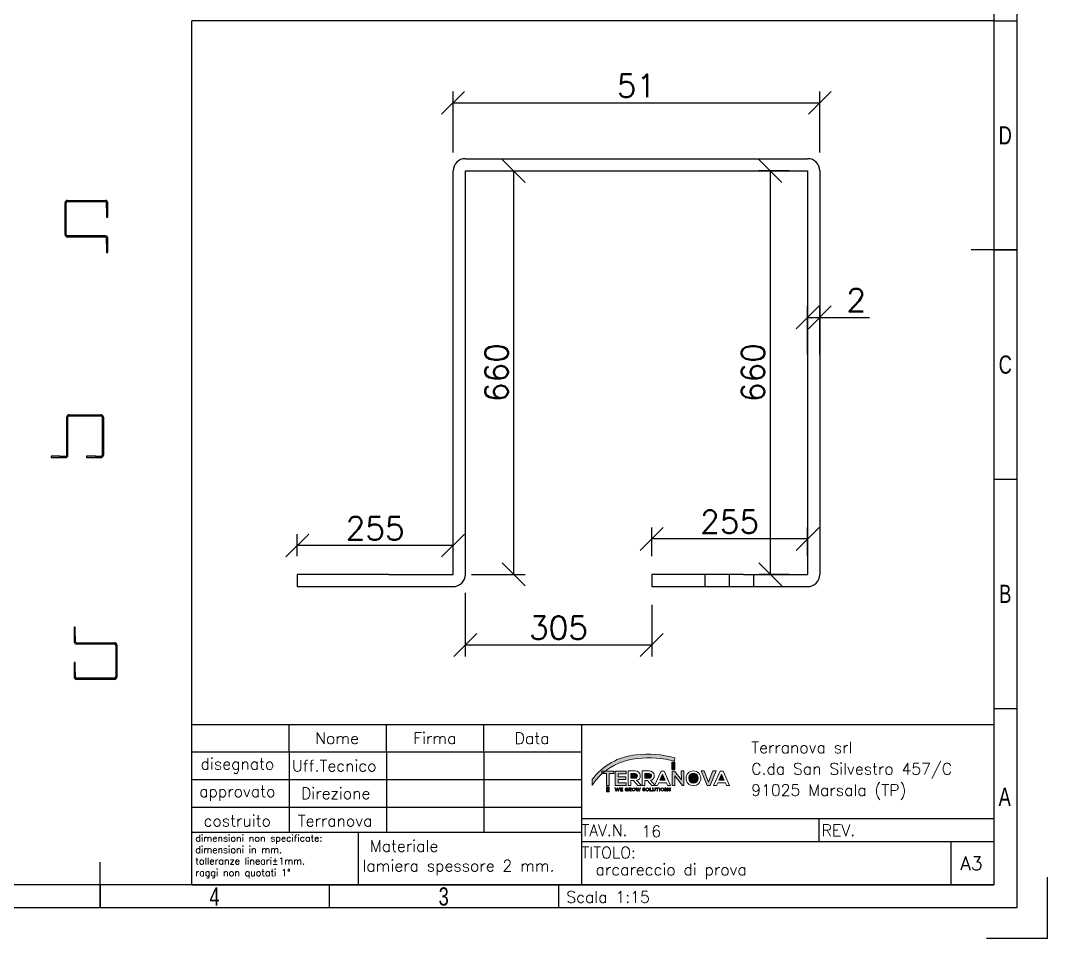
# Model space of a CAD drawing. Header units: millimetres. Extents: x -116399 to 112199, y -90759 to -31335.
# Drawn here: x 34106 to 35786, y -49043 to -47542 of the extents above; entities that cross this region are included whole.
import ezdxf

# ---------------------------------------------------------------- set-up
doc = ezdxf.new("R2010")
doc.units = ezdxf.units.MM
doc.layers.add('Livello 1', color=7, linetype='Continuous', lineweight=0)
doc.styles.add('Annotative', font='simplex.shx', dxfattribs={"height": 2.5})
doc.styles.add('Michele', font='simplex.shx', dxfattribs={"height": 2.5})
doc.styles.add('SLDTEXTSTYLE0', font='TXT', dxfattribs={"width": 0.75})
doc.dimstyles.new('Annotative', dxfattribs={"dimscale": 0, "dimtxt": 2.5, "dimasz": 2.5, "dimexe": 1.25, "dimexo": 2, "dimtad": 1, "dimtxsty": 'Annotative', "dimblk": 'OBLIQUE', "dimcen": 2.5, "dimazin": 3, "dimtfac": 1, "dimtmove": 0, "dimatfit": 3, "dimfxl": 1})

# ---------------------------------------------------------------- blocks, each defined once
blk = doc.blocks.new('1_15 TERRANOVA oriz A3')
at = {"layer": 'Livello 1'}
h = blk.add_hatch(color=40, dxfattribs=at)
edge = h.paths.add_edge_path()
edge.add_spline(control_points=[(4880.3, 491), (4839.3, 502.1), (4796.6, 505.4), (4754.3, 500.9), (4696.9, 495.3), (4644.4, 465.9), (4609.7, 419.7), (4609.7, 419.7), (4609.7, 400.1), (4609.7, 400.1), (4609.7, 400.1), (4610.5, 401.6), (4610.5, 401.6), (4619.8, 416.4), (4631.4, 429.6), (4644.8, 440.7), (4676.9, 467.7), (4716.5, 484.3), (4758.2, 488.4), (4798.9, 493.1), (4840.2, 490.4), (4879.9, 480.3), (4879.9, 480.3), (4880.3, 491), (4880.3, 491)], knot_values=[0, 0, 0, 0, 1, 1, 1, 2, 2, 2, 3, 3, 3, 4, 4, 4, 5, 5, 5, 6, 6, 6, 7, 7, 7, 8, 8, 8, 8], degree=3, periodic=0)
h = blk.add_hatch(color=74, dxfattribs=at)
h.dxf.hatch_style = 2
h.paths.add_polyline_path([(4871.4, 476.4), (4880.2, 476.4), (4880.2, 452.6), (4871.4, 452.6)])
h = blk.add_hatch(color=252, dxfattribs=at)
edge = h.paths.add_edge_path()
edge.add_spline(control_points=[(4656.7, 439.7), (4656.7, 439.7), (4641.7, 439.7), (4641.7, 439.7), (4641.7, 439.7), (4641.7, 447.8), (4641.7, 447.8), (4641.7, 447.8), (4680.6, 447.8), (4680.6, 447.8), (4680.6, 447.8), (4680.6, 439.7), (4680.6, 439.7), (4680.6, 439.7), (4665.6, 439.7), (4665.6, 439.7), (4665.6, 439.7), (4665.6, 400.5), (4665.6, 400.5), (4665.6, 400.5), (4656.7, 400.5), (4656.7, 400.5), (4656.7, 400.5), (4656.7, 439.7), (4656.7, 439.7)], knot_values=[0, 0, 0, 0, 1, 1, 1, 2, 2, 2, 3, 3, 3, 4, 4, 4, 5, 5, 5, 6, 6, 6, 7, 7, 7, 8, 8, 8, 8], degree=3, periodic=0)
h = blk.add_hatch(color=252, dxfattribs=at)
edge = h.paths.add_edge_path()
edge.add_spline(control_points=[(4721.3, 400.5), (4721.3, 400.5), (4685.9, 400.5), (4685.9, 400.5), (4685.9, 400.5), (4685.9, 447.8), (4685.9, 447.8), (4685.9, 447.8), (4721.3, 447.8), (4721.3, 447.8), (4721.3, 447.8), (4721.3, 439.1), (4721.3, 439.1), (4721.3, 439.1), (4694.8, 439.1), (4694.8, 439.1), (4694.8, 439.1), (4694.8, 428.5), (4694.8, 428.5), (4694.8, 428.5), (4720.4, 428.5), (4720.4, 428.5), (4720.4, 428.5), (4720.4, 420.2), (4720.4, 420.2), (4720.4, 420.2), (4694.8, 420.2), (4694.8, 420.2), (4694.8, 420.2), (4694.8, 409.6), (4694.8, 409.6), (4694.8, 409.6), (4721.3, 409.6), (4721.3, 409.6), (4721.3, 409.6), (4721.3, 400.5), (4721.3, 400.5)], knot_values=[0, 0, 0, 0, 1, 1, 1, 2, 2, 2, 3, 3, 3, 4, 4, 4, 5, 5, 5, 6, 6, 6, 7, 7, 7, 8, 8, 8, 9, 9, 9, 10, 10, 10, 11, 11, 11, 12, 12, 12, 12], degree=3, periodic=0)
h = blk.add_hatch(color=252, dxfattribs=at)
edge = h.paths.add_edge_path()
edge.add_spline(control_points=[(4737.1, 439.5), (4737.1, 439.5), (4737.1, 424.3), (4737.1, 424.3), (4737.1, 424.3), (4750.7, 424.3), (4750.7, 424.3), (4754.9, 424.3), (4758.3, 427.7), (4758.3, 431.9), (4758.3, 436.1), (4754.9, 439.5), (4750.7, 439.5), (4750.7, 439.5), (4737.1, 439.5), (4737.1, 439.5)], knot_values=[0, 0, 0, 0, 1, 1, 1, 2, 2, 2, 3, 3, 3, 4, 4, 4, 5, 5, 5, 5], degree=3, periodic=0)
edge = h.paths.add_edge_path(flags=0)
h = blk.add_hatch(color=252, dxfattribs=at)
edge = h.paths.add_edge_path()
edge.add_spline(control_points=[(4782.8, 439.5), (4782.8, 439.5), (4782.8, 424.3), (4782.8, 424.3), (4782.8, 424.3), (4796.3, 424.3), (4796.3, 424.3), (4800.3, 423.9), (4804, 426.8), (4804.4, 430.8), (4804.4, 431.2), (4804.5, 431.5), (4804.4, 431.9), (4804.5, 436), (4801.2, 439.4), (4797.1, 439.5), (4796.8, 439.5), (4796.6, 439.5), (4796.3, 439.5), (4796.3, 439.5), (4782.8, 439.5), (4782.8, 439.5)], knot_values=[0, 0, 0, 0, 1, 1, 1, 2, 2, 2, 3, 3, 3, 4, 4, 4, 5, 5, 5, 6, 6, 6, 7, 7, 7, 7], degree=3, periodic=0)
edge = h.paths.add_edge_path(flags=0)
h = blk.add_hatch(color=252, dxfattribs=at)
edge = h.paths.add_edge_path()
edge.add_spline(control_points=[(4840.7, 437.9), (4840.7, 437.9), (4832, 417.8), (4832, 417.8), (4832, 417.8), (4849.5, 417.8), (4849.5, 417.8), (4849.5, 417.8), (4840.7, 437.9), (4840.7, 437.9)], knot_values=[0, 0, 0, 0, 1, 1, 1, 2, 2, 2, 3, 3, 3, 3], degree=3, periodic=0)
edge = h.paths.add_edge_path(flags=0)
h = blk.add_hatch(color=252, dxfattribs=at)
edge = h.paths.add_edge_path()
edge.add_spline(control_points=[(4901.8, 448.1), (4901.8, 448.1), (4910.7, 448.1), (4910.7, 448.1), (4910.7, 448.1), (4910.7, 400.5), (4910.7, 400.5), (4910.7, 400.5), (4905.4, 400.5), (4905.4, 400.5), (4905.4, 400.5), (4880.5, 432.2), (4880.5, 432.2), (4880.5, 432.2), (4880.5, 400.5), (4880.5, 400.5), (4880.5, 400.5), (4871.7, 400.5), (4871.7, 400.5), (4871.7, 400.5), (4871.7, 447.8), (4871.7, 447.8), (4871.7, 447.8), (4880.1, 447.8), (4880.1, 447.8), (4880.1, 447.8), (4902, 418.4), (4902, 418.4), (4902, 418.4), (4901.8, 448.1), (4901.8, 448.1)], knot_values=[0, 0, 0, 0, 1, 1, 1, 2, 2, 2, 3, 3, 3, 4, 4, 4, 5, 5, 5, 6, 6, 6, 7, 7, 7, 8, 8, 8, 9, 9, 9, 10, 10, 10, 10], degree=3, periodic=0)
h = blk.add_hatch(color=252, dxfattribs=at)
edge = h.paths.add_edge_path()
edge.add_spline(control_points=[(4926.2, 423.9), (4926.2, 415.3), (4933.1, 408.4), (4941.7, 408.4), (4950.3, 408.4), (4957.2, 415.3), (4957.2, 423.9), (4957.9, 432.5), (4951.6, 440), (4943, 440.7), (4934.4, 441.4), (4926.9, 435), (4926.2, 426.5), (4926.1, 425.6), (4926.1, 424.8), (4926.2, 423.9)], knot_values=[0, 0, 0, 0, 1, 1, 1, 2, 2, 2, 3, 3, 3, 4, 4, 4, 5, 5, 5, 5], degree=3, periodic=0)
edge = h.paths.add_edge_path(flags=0)
h = blk.add_hatch(color=252, dxfattribs=at)
edge = h.paths.add_edge_path()
edge.add_spline(control_points=[(4996, 400.5), (4996, 400.5), (4986.7, 400.5), (4986.7, 400.5), (4986.7, 400.5), (4967, 448.1), (4967, 448.1), (4967, 448.1), (4977, 448.1), (4977, 448.1), (4977, 448.1), (4991.2, 411), (4991.2, 411), (4991.2, 411), (5005.6, 448.1), (5005.6, 448.1), (5005.6, 448.1), (5015.6, 448.1), (5015.6, 448.1), (5015.6, 448.1), (4996, 400.5), (4996, 400.5)], knot_values=[0, 0, 0, 0, 1, 1, 1, 2, 2, 2, 3, 3, 3, 4, 4, 4, 5, 5, 5, 6, 6, 6, 7, 7, 7, 7], degree=3, periodic=0)
h = blk.add_hatch(color=252, dxfattribs=at)
edge = h.paths.add_edge_path()
edge.add_spline(control_points=[(5033.7, 437.9), (5033.7, 437.9), (5024.9, 417.8), (5024.9, 417.8), (5024.9, 417.8), (5042.5, 417.8), (5042.5, 417.8), (5042.5, 417.8), (5033.7, 437.9), (5033.7, 437.9)], knot_values=[0, 0, 0, 0, 1, 1, 1, 2, 2, 2, 3, 3, 3, 3], degree=3, periodic=0)
edge = h.paths.add_edge_path(flags=0)
h = blk.add_hatch(color=94, dxfattribs=at)
h.dxf.hatch_style = 2
h.paths.add_polyline_path([(4656.8, 395.7), (4665.6, 395.7), (4665.6, 379.3), (4656.8, 379.3)])
h = blk.add_hatch(color=74, dxfattribs=at)
h.dxf.hatch_style = 2
h.paths.add_polyline_path([(4656.8, 395.7), (4665.6, 395.7), (4665.6, 379.3), (4656.8, 379.3)])
at = {"color": 7, "linetype": 'Continuous'}
for p, q in [((6000, 4305), (6000, 0)), ((5925, 4230), (5925, 75)), ((5925, 2902.5), (6000, 2902.5)), ((6000, 2152.5), (5850, 2152.5)), ((5925, 2152.5), (6000, 2152.5)), ((5925, 1402.5), (6000, 1402.5)), ((5925, 652.5), (6000, 652.5)), ((3000, 0), (3000, 150)), ((5925, 75), (75, 75)), ((3000, 75), (3000, 0)), ((3750, 75), (3750, 0)), ((4500, 75), (4500, 0)), ((6000, 0), (0, 0))]:
    blk.add_line(p, q, dxfattribs=at)
for p, q in [((3300, 75), (3300, 600)), ((3300, 600), (5925, 600)), ((3618.7, 510), (3618.7, 600)), ((3937.5, 510), (3937.5, 600)), ((4256.2, 510), (4256.2, 600)), ((4575, 600), (4575, 75)), ((5925, 600), (5925, 75)), ((3300, 510), (4575, 510)), ((3618.7, 510), (3618.7, 247.5)), ((3937.5, 510), (3937.5, 247.5)), ((4256.2, 510), (4256.2, 247.5)), ((3300, 420), (4575, 420)), ((3300, 330), (4575, 330)), ((5925, 291.3), (4575, 291.3)), ((5352.5, 216.3), (5352.5, 291.3)), ((3300, 247.5), (4575, 247.5)), ((3844.2, 247.5), (3844.2, 75)), ((5925, 216.3), (4575, 216.3)), ((5783.7, 216.3), (5783.7, 75)), ((3300, 75), (5925, 75))]:
    blk.add_line(p, q)
at = {"layer": 'Livello 1'}
for points in [[(4871.4, 476.4), (4880.2, 476.4), (4880.2, 452.6), (4871.4, 452.6)], [(4656.8, 395.7), (4665.6, 395.7), (4665.6, 379.3), (4656.8, 379.3)], [(4656.8, 395.7), (4665.6, 395.7), (4665.6, 379.3), (4656.8, 379.3)]]:
    blk.add_lwpolyline(points, close=True, dxfattribs=at)
for points, knots in [([(4880.3, 491), (4839.3, 502.1), (4796.6, 505.4), (4754.3, 500.9), (4696.9, 495.3), (4644.4, 465.9), (4609.7, 419.7), (4609.7, 419.7), (4609.7, 400.1), (4609.7, 400.1), (4609.7, 400.1), (4610.5, 401.6), (4610.5, 401.6), (4619.8, 416.4), (4631.4, 429.6), (4644.8, 440.7), (4676.9, 467.7), (4716.5, 484.3), (4758.2, 488.4), (4798.9, 493.1), (4840.2, 490.4), (4879.9, 480.3), (4879.9, 480.3), (4880.3, 491), (4880.3, 491)], [0, 0, 0, 0, 1, 1, 1, 2, 2, 2, 3, 3, 3, 4, 4, 4, 5, 5, 5, 6, 6, 6, 7, 7, 7, 8, 8, 8, 8]), ([(4656.7, 439.7), (4656.7, 439.7), (4641.7, 439.7), (4641.7, 439.7), (4641.7, 439.7), (4641.7, 447.8), (4641.7, 447.8), (4641.7, 447.8), (4680.6, 447.8), (4680.6, 447.8), (4680.6, 447.8), (4680.6, 439.7), (4680.6, 439.7), (4680.6, 439.7), (4665.6, 439.7), (4665.6, 439.7), (4665.6, 439.7), (4665.6, 400.5), (4665.6, 400.5), (4665.6, 400.5), (4656.7, 400.5), (4656.7, 400.5), (4656.7, 400.5), (4656.7, 439.7), (4656.7, 439.7)], [0, 0, 0, 0, 1, 1, 1, 2, 2, 2, 3, 3, 3, 4, 4, 4, 5, 5, 5, 6, 6, 6, 7, 7, 7, 8, 8, 8, 8]), ([(4721.3, 400.5), (4721.3, 400.5), (4685.9, 400.5), (4685.9, 400.5), (4685.9, 400.5), (4685.9, 447.8), (4685.9, 447.8), (4685.9, 447.8), (4721.3, 447.8), (4721.3, 447.8), (4721.3, 447.8), (4721.3, 439.1), (4721.3, 439.1), (4721.3, 439.1), (4694.8, 439.1), (4694.8, 439.1), (4694.8, 439.1), (4694.8, 428.5), (4694.8, 428.5), (4694.8, 428.5), (4720.4, 428.5), (4720.4, 428.5), (4720.4, 428.5), (4720.4, 420.2), (4720.4, 420.2), (4720.4, 420.2), (4694.8, 420.2), (4694.8, 420.2), (4694.8, 420.2), (4694.8, 409.6), (4694.8, 409.6), (4694.8, 409.6), (4721.3, 409.6), (4721.3, 409.6), (4721.3, 409.6), (4721.3, 400.5), (4721.3, 400.5)], [0, 0, 0, 0, 1, 1, 1, 2, 2, 2, 3, 3, 3, 4, 4, 4, 5, 5, 5, 6, 6, 6, 7, 7, 7, 8, 8, 8, 9, 9, 9, 10, 10, 10, 11, 11, 11, 12, 12, 12, 12]), ([(4770.1, 400.5), (4770.1, 400.5), (4759.5, 400.5), (4759.5, 400.5), (4759.5, 400.5), (4745.7, 416.3), (4745.7, 416.3), (4745.7, 416.3), (4737.1, 416.3), (4737.1, 416.3), (4737.1, 416.3), (4737.1, 400.5), (4737.1, 400.5), (4737.1, 400.5), (4728.2, 400.5), (4728.2, 400.5), (4728.2, 400.5), (4728.2, 448.1), (4728.2, 448.1), (4728.2, 448.1), (4750.7, 448.1), (4750.7, 448.1), (4759.5, 448.7), (4767.1, 442.2), (4767.7, 433.4), (4767.8, 433), (4767.8, 432.6), (4767.8, 432.2), (4768.3, 424.9), (4763.1, 418.4), (4755.8, 417.3), (4755.8, 417.3), (4770.1, 401.1), (4770.1, 401.1), (4770.1, 401.1), (4770.1, 400.5), (4770.1, 400.5)], [0, 0, 0, 0, 1, 1, 1, 2, 2, 2, 3, 3, 3, 4, 4, 4, 5, 5, 5, 6, 6, 6, 7, 7, 7, 8, 8, 8, 9, 9, 9, 10, 10, 10, 11, 11, 11, 12, 12, 12, 12]), ([(4737.1, 439.5), (4737.1, 439.5), (4737.1, 424.3), (4737.1, 424.3), (4737.1, 424.3), (4750.7, 424.3), (4750.7, 424.3), (4754.9, 424.3), (4758.3, 427.7), (4758.3, 431.9), (4758.3, 436.1), (4754.9, 439.5), (4750.7, 439.5), (4750.7, 439.5), (4737.1, 439.5), (4737.1, 439.5)], [0, 0, 0, 0, 1, 1, 1, 2, 2, 2, 3, 3, 3, 4, 4, 4, 5, 5, 5, 5]), ([(4815.7, 400.5), (4815.7, 400.5), (4805.1, 400.5), (4805.1, 400.5), (4805.1, 400.5), (4791.4, 416.3), (4791.4, 416.3), (4791.4, 416.3), (4782.8, 416.3), (4782.8, 416.3), (4782.8, 416.3), (4782.8, 400.5), (4782.8, 400.5), (4782.8, 400.5), (4773.7, 400.5), (4773.7, 400.5), (4773.7, 400.5), (4773.7, 448.1), (4773.7, 448.1), (4773.7, 448.1), (4796.2, 448.1), (4796.2, 448.1), (4804.9, 448.7), (4812.5, 442.2), (4813.2, 433.4), (4813.2, 433), (4813.2, 432.6), (4813.2, 432.2), (4813.8, 424.9), (4808.5, 418.4), (4801.3, 417.3), (4801.3, 417.3), (4815.6, 401.1), (4815.6, 401.1), (4815.6, 401.1), (4815.7, 400.5), (4815.7, 400.5)], [0, 0, 0, 0, 1, 1, 1, 2, 2, 2, 3, 3, 3, 4, 4, 4, 5, 5, 5, 6, 6, 6, 7, 7, 7, 8, 8, 8, 9, 9, 9, 10, 10, 10, 11, 11, 11, 12, 12, 12, 12]), ([(4782.8, 439.5), (4782.8, 439.5), (4782.8, 424.3), (4782.8, 424.3), (4782.8, 424.3), (4796.3, 424.3), (4796.3, 424.3), (4800.3, 423.9), (4804, 426.8), (4804.4, 430.8), (4804.4, 431.2), (4804.5, 431.5), (4804.4, 431.9), (4804.5, 436), (4801.2, 439.4), (4797.1, 439.5), (4796.8, 439.5), (4796.6, 439.5), (4796.3, 439.5), (4796.3, 439.5), (4782.8, 439.5), (4782.8, 439.5)], [0, 0, 0, 0, 1, 1, 1, 2, 2, 2, 3, 3, 3, 4, 4, 4, 5, 5, 5, 6, 6, 6, 7, 7, 7, 7]), ([(4853.1, 409.5), (4853.1, 409.5), (4828.2, 409.5), (4828.2, 409.5), (4828.2, 409.5), (4824.1, 400.5), (4824.1, 400.5), (4824.1, 400.5), (4814.5, 400.5), (4814.5, 400.5), (4814.5, 400.5), (4835.7, 447.8), (4835.7, 447.8), (4835.7, 447.8), (4845.4, 447.8), (4845.4, 447.8), (4845.4, 447.8), (4866.6, 400.5), (4866.6, 400.5), (4866.6, 400.5), (4856.9, 400.5), (4856.9, 400.5), (4856.9, 400.5), (4853.1, 409.5), (4853.1, 409.5)], [0, 0, 0, 0, 1, 1, 1, 2, 2, 2, 3, 3, 3, 4, 4, 4, 5, 5, 5, 6, 6, 6, 7, 7, 7, 8, 8, 8, 8]), ([(4840.7, 437.9), (4840.7, 437.9), (4832, 417.8), (4832, 417.8), (4832, 417.8), (4849.5, 417.8), (4849.5, 417.8), (4849.5, 417.8), (4840.7, 437.9), (4840.7, 437.9)], [0, 0, 0, 0, 1, 1, 1, 2, 2, 2, 3, 3, 3, 3]), ([(4901.8, 448.1), (4901.8, 448.1), (4910.7, 448.1), (4910.7, 448.1), (4910.7, 448.1), (4910.7, 400.5), (4910.7, 400.5), (4910.7, 400.5), (4905.4, 400.5), (4905.4, 400.5), (4905.4, 400.5), (4880.5, 432.2), (4880.5, 432.2), (4880.5, 432.2), (4880.5, 400.5), (4880.5, 400.5), (4880.5, 400.5), (4871.7, 400.5), (4871.7, 400.5), (4871.7, 400.5), (4871.7, 447.8), (4871.7, 447.8), (4871.7, 447.8), (4880.1, 447.8), (4880.1, 447.8), (4880.1, 447.8), (4902, 418.4), (4902, 418.4), (4902, 418.4), (4901.8, 448.1), (4901.8, 448.1)], [0, 0, 0, 0, 1, 1, 1, 2, 2, 2, 3, 3, 3, 4, 4, 4, 5, 5, 5, 6, 6, 6, 7, 7, 7, 8, 8, 8, 9, 9, 9, 10, 10, 10, 10]), ([(4966, 423.9), (4966, 410.5), (4955.2, 399.6), (4941.7, 399.6), (4928.3, 399.6), (4917.4, 410.4), (4917.4, 423.8), (4917.4, 423.9), (4917.4, 423.9), (4917.4, 423.9), (4917.4, 437.3), (4928.3, 448.2), (4941.7, 448.2), (4955.1, 448.2), (4966, 437.4), (4966, 424), (4966, 423.9), (4966, 423.9), (4966, 423.9)], [0, 0, 0, 0, 1, 1, 1, 2, 2, 2, 3, 3, 3, 4, 4, 4, 5, 5, 5, 6, 6, 6, 6]), ([(4926.2, 423.9), (4926.2, 415.3), (4933.1, 408.4), (4941.7, 408.4), (4950.3, 408.4), (4957.2, 415.3), (4957.2, 423.9), (4957.9, 432.5), (4951.6, 440), (4943, 440.7), (4934.4, 441.4), (4926.9, 435), (4926.2, 426.5), (4926.1, 425.6), (4926.1, 424.8), (4926.2, 423.9)], [0, 0, 0, 0, 1, 1, 1, 2, 2, 2, 3, 3, 3, 4, 4, 4, 5, 5, 5, 5]), ([(4996, 400.5), (4996, 400.5), (4986.7, 400.5), (4986.7, 400.5), (4986.7, 400.5), (4967, 448.1), (4967, 448.1), (4967, 448.1), (4977, 448.1), (4977, 448.1), (4977, 448.1), (4991.2, 411), (4991.2, 411), (4991.2, 411), (5005.6, 448.1), (5005.6, 448.1), (5005.6, 448.1), (5015.6, 448.1), (5015.6, 448.1), (5015.6, 448.1), (4996, 400.5), (4996, 400.5)], [0, 0, 0, 0, 1, 1, 1, 2, 2, 2, 3, 3, 3, 4, 4, 4, 5, 5, 5, 6, 6, 6, 7, 7, 7, 7]), ([(5046.1, 409.5), (5046.1, 409.5), (5021.4, 409.5), (5021.4, 409.5), (5021.4, 409.5), (5017.1, 400.5), (5017.1, 400.5), (5017.1, 400.5), (5007.6, 400.5), (5007.6, 400.5), (5007.6, 400.5), (5028.8, 447.8), (5028.8, 447.8), (5028.8, 447.8), (5038.5, 447.8), (5038.5, 447.8), (5038.5, 447.8), (5059.7, 400.5), (5059.7, 400.5), (5059.7, 400.5), (5049.9, 400.5), (5049.9, 400.5), (5049.9, 400.5), (5046.1, 409.5), (5046.1, 409.5)], [0, 0, 0, 0, 1, 1, 1, 2, 2, 2, 3, 3, 3, 4, 4, 4, 5, 5, 5, 6, 6, 6, 7, 7, 7, 8, 8, 8, 8]), ([(5033.7, 437.9), (5033.7, 437.9), (5024.9, 417.8), (5024.9, 417.8), (5024.9, 417.8), (5042.5, 417.8), (5042.5, 417.8), (5042.5, 417.8), (5033.7, 437.9), (5033.7, 437.9)], [0, 0, 0, 0, 1, 1, 1, 2, 2, 2, 3, 3, 3, 3]), ([(4684.5, 392.9), (4684.5, 392.9), (4686.5, 392.9), (4686.5, 392.9), (4686.5, 392.9), (4689.1, 385), (4689.1, 385), (4689.1, 385), (4691.7, 392.9), (4691.7, 392.9), (4691.7, 392.9), (4693.3, 392.9), (4693.3, 392.9), (4693.3, 392.9), (4696, 385), (4696, 385), (4696, 385), (4698.5, 392.9), (4698.5, 392.9), (4698.5, 392.9), (4700.5, 392.9), (4700.5, 392.9), (4700.5, 392.9), (4696.8, 382.3), (4696.8, 382.3), (4696.8, 382.3), (4695.1, 382.3), (4695.1, 382.3), (4695.1, 382.3), (4692.5, 390), (4692.5, 390), (4692.5, 390), (4689.9, 382.3), (4689.9, 382.3), (4689.9, 382.3), (4688.2, 382.3), (4688.2, 382.3), (4688.2, 382.3), (4684.5, 392.9), (4684.5, 392.9)], [0, 0, 0, 0, 1, 1, 1, 2, 2, 2, 3, 3, 3, 4, 4, 4, 5, 5, 5, 6, 6, 6, 7, 7, 7, 8, 8, 8, 9, 9, 9, 10, 10, 10, 11, 11, 11, 12, 12, 12, 13, 13, 13, 13]), ([(4702.6, 392.9), (4702.6, 392.9), (4710.5, 392.9), (4710.5, 392.9), (4710.5, 392.9), (4710.5, 391.2), (4710.5, 391.2), (4710.5, 391.2), (4704.4, 391.2), (4704.4, 391.2), (4704.4, 391.2), (4704.4, 388.4), (4704.4, 388.4), (4704.4, 388.4), (4709.7, 388.4), (4709.7, 388.4), (4709.7, 388.4), (4709.7, 386.8), (4709.7, 386.8), (4709.7, 386.8), (4704.4, 386.8), (4704.4, 386.8), (4704.4, 386.8), (4704.4, 383.8), (4704.4, 383.8), (4704.4, 383.8), (4710.6, 383.8), (4710.6, 383.8), (4710.6, 383.8), (4710.6, 382.2), (4710.6, 382.2), (4710.6, 382.2), (4702.6, 382.2), (4702.6, 382.2), (4702.6, 382.2), (4702.6, 392.9), (4702.6, 392.9)], [0, 0, 0, 0, 1, 1, 1, 2, 2, 2, 3, 3, 3, 4, 4, 4, 5, 5, 5, 6, 6, 6, 7, 7, 7, 8, 8, 8, 9, 9, 9, 10, 10, 10, 11, 11, 11, 12, 12, 12, 12]), ([(4717.2, 387.5), (4717.2, 387.5), (4717.2, 387.5), (4717.2, 387.5), (4717.2, 390.4), (4719.6, 392.8), (4722.5, 392.8), (4724, 392.9), (4725.5, 392.3), (4726.6, 391.4), (4726.6, 391.4), (4725.4, 389.9), (4725.4, 389.9), (4724.6, 390.7), (4723.5, 391.1), (4722.4, 391.1), (4720.4, 391), (4718.9, 389.3), (4719, 387.3), (4719, 387.3), (4719, 387.3), (4719, 387.3), (4718.8, 385.3), (4720.3, 383.6), (4722.3, 383.4), (4722.4, 383.4), (4722.5, 383.4), (4722.6, 383.4), (4723.5, 383.4), (4724.4, 383.7), (4725.2, 384.3), (4725.2, 384.3), (4725.2, 386.3), (4725.2, 386.3), (4725.2, 386.3), (4722.4, 386.3), (4722.4, 386.3), (4722.4, 386.3), (4722.4, 387.9), (4722.4, 387.9), (4722.4, 387.9), (4727, 387.9), (4727, 387.9), (4727, 387.9), (4727, 383.4), (4727, 383.4), (4725.8, 382.3), (4724.2, 381.7), (4722.5, 381.7), (4719.6, 381.7), (4717.2, 384.1), (4717.2, 387), (4717.2, 387.2), (4717.2, 387.3), (4717.2, 387.5)], [0, 0, 0, 0, 1, 1, 1, 2, 2, 2, 3, 3, 3, 4, 4, 4, 5, 5, 5, 6, 6, 6, 7, 7, 7, 8, 8, 8, 9, 9, 9, 10, 10, 10, 11, 11, 11, 12, 12, 12, 13, 13, 13, 14, 14, 14, 15, 15, 15, 16, 16, 16, 17, 17, 17, 18, 18, 18, 18]), ([(4729.9, 392.9), (4729.9, 392.9), (4734.6, 392.9), (4734.6, 392.9), (4735.8, 392.9), (4736.9, 392.6), (4737.7, 391.8), (4738.3, 391.2), (4738.6, 390.4), (4738.6, 389.5), (4738.6, 389.5), (4738.6, 389.5), (4738.6, 389.5), (4738.7, 388), (4737.6, 386.6), (4736.1, 386.3), (4736.1, 386.3), (4738.9, 382.3), (4738.9, 382.3), (4738.9, 382.3), (4736.7, 382.3), (4736.7, 382.3), (4736.7, 382.3), (4734, 386), (4734, 386), (4734, 386), (4731.6, 386), (4731.6, 386), (4731.6, 386), (4731.6, 382.3), (4731.6, 382.3), (4731.6, 382.3), (4729.8, 382.3), (4729.8, 382.3), (4729.8, 382.3), (4729.9, 392.9), (4729.9, 392.9)], [0, 0, 0, 0, 1, 1, 1, 2, 2, 2, 3, 3, 3, 4, 4, 4, 5, 5, 5, 6, 6, 6, 7, 7, 7, 8, 8, 8, 9, 9, 9, 10, 10, 10, 11, 11, 11, 12, 12, 12, 12]), ([(4734.5, 387.6), (4735.9, 387.6), (4736.7, 388.3), (4736.7, 389.3), (4736.7, 389.3), (4736.7, 389.3), (4736.7, 389.3), (4736.7, 390.5), (4735.9, 391.1), (4734.5, 391.1), (4734.5, 391.1), (4731.7, 391.1), (4731.7, 391.1), (4731.7, 391.1), (4731.7, 387.5), (4731.7, 387.5), (4731.7, 387.5), (4734.5, 387.6), (4734.5, 387.6)], [0, 0, 0, 0, 1, 1, 1, 2, 2, 2, 3, 3, 3, 4, 4, 4, 5, 5, 5, 6, 6, 6, 6]), ([(4740.6, 387.5), (4740.6, 387.5), (4740.6, 387.5), (4740.6, 387.5), (4740.9, 390.6), (4743.7, 392.8), (4746.8, 392.5), (4749.4, 392.3), (4751.5, 390.2), (4751.8, 387.5), (4751.8, 387.5), (4751.8, 387.5), (4751.8, 387.5), (4751.9, 384.6), (4749.7, 382.1), (4746.8, 381.9), (4746.6, 381.9), (4746.4, 381.9), (4746.2, 381.9), (4743.3, 381.8), (4740.8, 384), (4740.6, 386.9), (4740.6, 387.1), (4740.6, 387.3), (4740.6, 387.5)], [0, 0, 0, 0, 1, 1, 1, 2, 2, 2, 3, 3, 3, 4, 4, 4, 5, 5, 5, 6, 6, 6, 7, 7, 7, 8, 8, 8, 8]), ([(4749.8, 387.5), (4749.8, 387.5), (4749.8, 387.5), (4749.8, 387.5), (4749.9, 389.5), (4748.4, 391.2), (4746.3, 391.3), (4746.3, 391.3), (4746.2, 391.3), (4746.2, 391.3), (4744.2, 391.3), (4742.6, 389.7), (4742.6, 387.7), (4742.6, 387.6), (4742.6, 387.6), (4742.6, 387.5), (4742.6, 387.5), (4742.6, 387.5), (4742.6, 387.5), (4742.5, 385.5), (4744.1, 383.8), (4746.1, 383.7), (4746.1, 383.7), (4746.2, 383.7), (4746.2, 383.7), (4748.2, 383.7), (4749.8, 385.3), (4749.8, 387.3), (4749.8, 387.3), (4749.8, 387.4), (4749.8, 387.5)], [0, 0, 0, 0, 1, 1, 1, 2, 2, 2, 3, 3, 3, 4, 4, 4, 5, 5, 5, 6, 6, 6, 7, 7, 7, 8, 8, 8, 9, 9, 9, 10, 10, 10, 10]), ([(4752.9, 392.9), (4752.9, 392.9), (4754.9, 392.9), (4754.9, 392.9), (4754.9, 392.9), (4757.5, 385), (4757.5, 385), (4757.5, 385), (4760, 392.9), (4760, 392.9), (4760, 392.9), (4761.6, 392.9), (4761.6, 392.9), (4761.6, 392.9), (4764.3, 385), (4764.3, 385), (4764.3, 385), (4766.8, 392.9), (4766.8, 392.9), (4766.8, 392.9), (4768.8, 392.9), (4768.8, 392.9), (4768.8, 392.9), (4765.1, 382.3), (4765.1, 382.3), (4765.1, 382.3), (4763.4, 382.3), (4763.4, 382.3), (4763.4, 382.3), (4760.8, 390), (4760.8, 390), (4760.8, 390), (4758.2, 382.3), (4758.2, 382.3), (4758.2, 382.3), (4756.6, 382.3), (4756.6, 382.3), (4756.6, 382.3), (4752.9, 392.9), (4752.9, 392.9)], [0, 0, 0, 0, 1, 1, 1, 2, 2, 2, 3, 3, 3, 4, 4, 4, 5, 5, 5, 6, 6, 6, 7, 7, 7, 8, 8, 8, 9, 9, 9, 10, 10, 10, 11, 11, 11, 12, 12, 12, 13, 13, 13, 13]), ([(4774.9, 383.7), (4774.9, 383.7), (4776.1, 385.1), (4776.1, 385.1), (4777, 384.2), (4778.2, 383.7), (4779.4, 383.7), (4780.6, 383.7), (4781.3, 384.2), (4781.3, 385.1), (4781.3, 385.1), (4781.3, 385.1), (4781.3, 385.1), (4781.3, 385.9), (4780.9, 386.2), (4778.9, 386.7), (4777, 387.2), (4775.3, 387.9), (4775.3, 389.9), (4775.3, 389.9), (4775.3, 389.9), (4775.3, 389.9), (4775.4, 391.7), (4776.9, 393.1), (4778.8, 393.1), (4778.8, 393.1), (4778.9, 393.1), (4779, 393), (4780.4, 393.1), (4781.8, 392.6), (4782.9, 391.7), (4782.9, 391.7), (4781.9, 390.2), (4781.9, 390.2), (4781.1, 390.9), (4780.1, 391.3), (4779, 391.4), (4777.9, 391.4), (4777.2, 390.8), (4777.2, 390.1), (4777.2, 390.1), (4777.2, 390.1), (4777.2, 390.1), (4777.2, 389.2), (4777.7, 388.9), (4779.8, 388.4), (4781.9, 387.9), (4783.2, 387), (4783.2, 385.3), (4783.2, 385.3), (4783.2, 385.3), (4783.2, 385.3), (4783.2, 383.3), (4781.6, 382.1), (4779.4, 382.1), (4777.8, 382.1), (4776.2, 382.6), (4774.9, 383.7)], [0, 0, 0, 0, 1, 1, 1, 2, 2, 2, 3, 3, 3, 4, 4, 4, 5, 5, 5, 6, 6, 6, 7, 7, 7, 8, 8, 8, 9, 9, 9, 10, 10, 10, 11, 11, 11, 12, 12, 12, 13, 13, 13, 14, 14, 14, 15, 15, 15, 16, 16, 16, 17, 17, 17, 18, 18, 18, 19, 19, 19, 19]), ([(4785.1, 387.5), (4785.1, 387.5), (4785.1, 387.5), (4785.1, 387.5), (4785.4, 390.6), (4788.2, 392.8), (4791.3, 392.5), (4793.9, 392.3), (4796, 390.2), (4796.3, 387.5), (4796.3, 387.5), (4796.3, 387.5), (4796.3, 387.5), (4796.4, 384.6), (4794.2, 382.1), (4791.3, 381.9), (4791.1, 381.9), (4790.9, 381.9), (4790.7, 381.9), (4787.8, 381.8), (4785.3, 384), (4785.1, 386.9), (4785.1, 387.1), (4785.1, 387.3), (4785.1, 387.5)], [0, 0, 0, 0, 1, 1, 1, 2, 2, 2, 3, 3, 3, 4, 4, 4, 5, 5, 5, 6, 6, 6, 7, 7, 7, 8, 8, 8, 8]), ([(4794.3, 387.5), (4794.3, 387.5), (4794.3, 387.5), (4794.3, 387.5), (4794.4, 389.5), (4792.8, 391.2), (4790.7, 391.3), (4790.7, 391.3), (4790.7, 391.3), (4790.7, 391.3), (4788.7, 391.3), (4787.1, 389.7), (4787.1, 387.7), (4787.1, 387.6), (4787.1, 387.6), (4787.1, 387.5), (4787.1, 387.5), (4787.1, 387.5), (4787.1, 387.5), (4787, 385.5), (4788.6, 383.8), (4790.6, 383.7), (4790.6, 383.7), (4790.7, 383.7), (4790.7, 383.7), (4792.7, 383.7), (4794.3, 385.3), (4794.3, 387.3), (4794.3, 387.3), (4794.3, 387.4), (4794.3, 387.5), (4794.3, 387.5), (4794.3, 387.5), (4794.3, 387.5)], [0, 0, 0, 0, 1, 1, 1, 2, 2, 2, 3, 3, 3, 4, 4, 4, 5, 5, 5, 6, 6, 6, 7, 7, 7, 8, 8, 8, 9, 9, 9, 10, 10, 10, 11, 11, 11, 11]), ([(4798.7, 392.9), (4798.7, 392.9), (4800.6, 392.9), (4800.6, 392.9), (4800.6, 392.9), (4800.6, 383.9), (4800.6, 383.9), (4800.6, 383.9), (4806.2, 383.9), (4806.2, 383.9), (4806.2, 383.9), (4806.2, 382.2), (4806.2, 382.2), (4806.2, 382.2), (4798.7, 382.2), (4798.7, 382.2), (4798.7, 382.2), (4798.7, 392.9), (4798.7, 392.9)], [0, 0, 0, 0, 1, 1, 1, 2, 2, 2, 3, 3, 3, 4, 4, 4, 5, 5, 5, 6, 6, 6, 6]), ([(4807.9, 386.7), (4807.9, 386.7), (4807.9, 392.9), (4807.9, 392.9), (4807.9, 392.9), (4809.8, 392.9), (4809.8, 392.9), (4809.8, 392.9), (4809.8, 386.8), (4809.8, 386.8), (4809.8, 384.8), (4810.8, 383.7), (4812.5, 383.7), (4814.2, 383.7), (4815.2, 384.7), (4815.2, 386.7), (4815.2, 386.7), (4815.2, 392.9), (4815.2, 392.9), (4815.2, 392.9), (4817.1, 392.9), (4817.1, 392.9), (4817.1, 392.9), (4817.1, 386.8), (4817.1, 386.8), (4817.4, 384.4), (4815.6, 382.3), (4813.3, 382), (4813, 382), (4812.7, 382), (4812.5, 382), (4810.1, 381.8), (4808.1, 383.6), (4807.9, 385.9), (4807.9, 386.2), (4807.9, 386.4), (4807.9, 386.7)], [0, 0, 0, 0, 1, 1, 1, 2, 2, 2, 3, 3, 3, 4, 4, 4, 5, 5, 5, 6, 6, 6, 7, 7, 7, 8, 8, 8, 9, 9, 9, 10, 10, 10, 11, 11, 11, 12, 12, 12, 12]), ([(4822.4, 391.1), (4822.4, 391.1), (4819.1, 391.1), (4819.1, 391.1), (4819.1, 391.1), (4819.1, 392.9), (4819.1, 392.9), (4819.1, 392.9), (4827.7, 392.9), (4827.7, 392.9), (4827.7, 392.9), (4827.7, 391.1), (4827.7, 391.1), (4827.7, 391.1), (4824.3, 391.1), (4824.3, 391.1), (4824.3, 391.1), (4824.3, 382.2), (4824.3, 382.2), (4824.3, 382.2), (4822.4, 382.2), (4822.4, 382.2), (4822.4, 382.2), (4822.4, 391.1), (4822.4, 391.1)], [0, 0, 0, 0, 1, 1, 1, 2, 2, 2, 3, 3, 3, 4, 4, 4, 5, 5, 5, 6, 6, 6, 7, 7, 7, 8, 8, 8, 8]), ([(4830, 392.9), (4830, 392.9), (4831.9, 392.9), (4831.9, 392.9), (4831.9, 392.9), (4831.9, 382.3), (4831.9, 382.3), (4831.9, 382.3), (4830.1, 382.3), (4830.1, 382.3), (4830.1, 382.3), (4830, 392.9), (4830, 392.9)], [0, 0, 0, 0, 1, 1, 1, 2, 2, 2, 3, 3, 3, 4, 4, 4, 4]), ([(4834.4, 387.5), (4834.4, 387.5), (4834.4, 387.5), (4834.4, 387.5), (4834.4, 390.6), (4836.9, 393.1), (4840, 393.1), (4843.1, 393.1), (4845.6, 390.6), (4845.6, 387.5), (4845.6, 387.5), (4845.6, 387.5), (4845.6, 387.5), (4845.6, 384.4), (4843.1, 381.9), (4840, 381.9), (4836.9, 381.9), (4834.4, 384.4), (4834.4, 387.5)], [0, 0, 0, 0, 1, 1, 1, 2, 2, 2, 3, 3, 3, 4, 4, 4, 5, 5, 5, 6, 6, 6, 6]), ([(4843.7, 387.5), (4843.7, 387.5), (4843.7, 387.5), (4843.7, 387.5), (4843.7, 389.5), (4842.1, 391.2), (4840.1, 391.3), (4840, 391.3), (4840, 391.3), (4840, 391.3), (4838, 391.3), (4836.4, 389.7), (4836.4, 387.7), (4836.4, 387.6), (4836.4, 387.6), (4836.4, 387.5), (4836.4, 387.5), (4836.4, 387.5), (4836.4, 387.5), (4836.2, 385.5), (4837.6, 383.7), (4839.6, 383.4), (4841.6, 383.2), (4843.4, 384.6), (4843.7, 386.6), (4843.7, 386.9), (4843.7, 387.2), (4843.7, 387.5)], [0, 0, 0, 0, 1, 1, 1, 2, 2, 2, 3, 3, 3, 4, 4, 4, 5, 5, 5, 6, 6, 6, 7, 7, 7, 8, 8, 8, 9, 9, 9, 9]), ([(4848, 392.9), (4848, 392.9), (4849.8, 392.9), (4849.8, 392.9), (4849.8, 392.9), (4855.5, 385.5), (4855.5, 385.5), (4855.5, 385.5), (4855.5, 392.9), (4855.5, 392.9), (4855.5, 392.9), (4857.4, 392.9), (4857.4, 392.9), (4857.4, 392.9), (4857.4, 382.3), (4857.4, 382.3), (4857.4, 382.3), (4855.8, 382.3), (4855.8, 382.3), (4855.8, 382.3), (4849.9, 389.9), (4849.9, 389.9), (4849.9, 389.9), (4849.9, 382.3), (4849.9, 382.3), (4849.9, 382.3), (4848, 382.3), (4848, 382.3), (4848, 382.3), (4848, 392.9), (4848, 392.9)], [0, 0, 0, 0, 1, 1, 1, 2, 2, 2, 3, 3, 3, 4, 4, 4, 5, 5, 5, 6, 6, 6, 7, 7, 7, 8, 8, 8, 9, 9, 9, 10, 10, 10, 10]), ([(4859.6, 383.7), (4859.6, 383.7), (4860.7, 385.1), (4860.7, 385.1), (4861.6, 384.2), (4862.8, 383.7), (4864.1, 383.7), (4865.2, 383.7), (4866, 384.2), (4866, 385.1), (4866, 385.1), (4866, 385.1), (4866, 385.1), (4866, 385.9), (4865.6, 386.2), (4863.6, 386.7), (4861.5, 387.2), (4860, 387.9), (4860, 389.9), (4860, 389.9), (4860, 389.9), (4860, 389.9), (4860.1, 391.7), (4861.6, 393.1), (4863.4, 393.1), (4863.5, 393.1), (4863.6, 393.1), (4863.7, 393), (4865.1, 393.1), (4866.4, 392.6), (4867.5, 391.7), (4867.5, 391.7), (4866.5, 390.2), (4866.5, 390.2), (4865.7, 390.9), (4864.7, 391.3), (4863.6, 391.4), (4862.5, 391.4), (4861.9, 390.8), (4861.9, 390.1), (4861.9, 390.1), (4861.9, 390.1), (4861.9, 390.1), (4861.9, 389.2), (4862.4, 388.9), (4864.4, 388.4), (4866.4, 387.9), (4867.8, 387), (4867.8, 385.3), (4867.8, 385.3), (4867.8, 385.3), (4867.8, 385.3), (4867.8, 383.3), (4866.3, 382.1), (4864, 382.1), (4862.4, 382.1), (4860.8, 382.6), (4859.6, 383.7)], [0, 0, 0, 0, 1, 1, 1, 2, 2, 2, 3, 3, 3, 4, 4, 4, 5, 5, 5, 6, 6, 6, 7, 7, 7, 8, 8, 8, 9, 9, 9, 10, 10, 10, 11, 11, 11, 12, 12, 12, 13, 13, 13, 14, 14, 14, 15, 15, 15, 16, 16, 16, 17, 17, 17, 18, 18, 18, 19, 19, 19, 19])]:
    blk.add_open_spline(points, degree=3, knots=knots, dxfattribs=at)
at = {"style": 'Michele'}
for s, height, p in [('Nome', 37.5, (3704, 536.2)), ('Firma', 37.5, (4024.6, 536.2)), ('Data', 37.5, (4356.7, 536.2)), ('Terranova srl', 37.5, (5130.7, 505.8)), ('disegnato', 37.5, (3329, 452.5)), ('Uff.Tecnico', 37.5, (3628.1, 446.2)), ('C.da San Silvestro 457/C', 37.5, (5130.7, 436.2)), ('91025 Marsala (TP)', 37.5, (5130.7, 366.5)), ('approvato', 37.5, (3324.6, 362.5)), ('Direzione', 37.5, (3657.6, 356.2)), ('costruito', 37.5, (3338.8, 266.2)), ('Terranova', 37.5, (3646.9, 266.2)), ('TAV.N.', 37.5, (4575, 235.1)), ('REV.', 37.5, (5361.2, 235.1)), ('dimensioni non specificate:', 22.5, (3311.9, 216.8)), ('dimensioni in mm.', 22.5, (3311.9, 179.3)), ('Materiale', 37.5, (3883.1, 183.7)), ('TITOLO:', 37.5, (4575, 162.2)), ('A3', 45, (5814.7, 123.2)), ('tolleranze lineari±1mm.', 22.5, (3311.9, 141.8)), ('raggi non quotati 1°', 22.5, (3311.9, 104.3)), ('Scala 1:15', 37.5, (4525.7, 16.7))]:
    blk.add_text(s, height=height, dxfattribs=at).set_placement(p)
at = {"color": 7, "linetype": 'Continuous', "char_height": 59.5, "attachment_point": 2, "style": 'SLDTEXTSTYLE0'}
for s, insert in [('D', (5961.8, 2557.1)), ('C', (5961.9, 1807.1)), ('B', (5962.1, 1057.1)), ('A', (5960.1, 393.3)), ('3', (4124.4, 67.1)), ('4', (3374.4, 67.1))]:
    blk.add_mtext(s, dxfattribs=dict(at, insert=insert))
blk = doc.blocks.new('_Oblique')
at = {"color": 0, "linetype": 'ByBlock', "lineweight": -2}
blk.add_line((-0.5, -0.5), (0.5, 0.5), dxfattribs=at)
blk = doc.blocks.new('*D159')
at = {"color": 8, "lineweight": -2}
for p, q in [((34558.3, -48417.5), (34558.3, -48381.5)), ((34813.3, -48417.5), (34813.3, -48381.5)), ((34813.3, -48400.2), (34558.3, -48400.2))]:
    blk.add_line(p, q, dxfattribs=at)
at = {"layer": 'Defpoints', "color": 0}
for p in [(34558.3, -48400.2), (34558.3, -48447.5), (34813.3, -48447.5)]:
    blk.add_point(p, dxfattribs=at)
at = {"color": 8, "lineweight": -2, "xscale": 37.5, "yscale": 37.5, "zscale": 37.5, "rotation": 180}
blk.add_blockref('_Oblique', (34558.3, -48400.2), dxfattribs=at)
at = {"color": 8, "lineweight": -2, "xscale": 37.5, "yscale": 37.5, "zscale": 37.5}
blk.add_blockref('_Oblique', (34813.3, -48400.2), dxfattribs=at)
at = {"insert": (34685.8, -48372.1), "char_height": 37.5, "attachment_point": 5, "style": 'Annotative'}
blk.add_mtext('255', dxfattribs=at)
blk = doc.blocks.new('*D160')
at = {"color": 8, "lineweight": -2}
for p, q in [((34863.3, -47787.5), (34931.2, -47787.5)), ((34912.5, -48447.5), (34912.5, -47787.5)), ((34843.3, -48447.5), (34931.2, -48447.5))]:
    blk.add_line(p, q, dxfattribs=at)
at = {"layer": 'Defpoints', "color": 0}
for p in [(34833.3, -47787.5), (34912.5, -47787.5), (34813.3, -48447.5)]:
    blk.add_point(p, dxfattribs=at)
at = {"color": 8, "lineweight": -2, "xscale": 37.5, "yscale": 37.5, "zscale": 37.5}
for p, rotation in [((34912.5, -47787.5), 90), ((34912.5, -48447.5), 270)]:
    blk.add_blockref('_Oblique', p, dxfattribs=dict(at, rotation=rotation))
at = {"insert": (34884.4, -48117.5), "char_height": 37.5, "attachment_point": 5, "rotation": 90, "style": 'Annotative'}
blk.add_mtext('660', dxfattribs=at)
blk = doc.blocks.new('*D161')
at = {"color": 8, "lineweight": -2}
for p, q in [((34813.3, -47757.5), (34813.3, -47657.4)), ((35413.3, -47757.5), (35413.3, -47657.4)), ((34813.3, -47676.2), (35413.3, -47676.2))]:
    blk.add_line(p, q, dxfattribs=at)
at = {"layer": 'Defpoints', "color": 0}
for p in [(35413.3, -47676.2), (34813.3, -47787.5), (35413.3, -47787.5)]:
    blk.add_point(p, dxfattribs=at)
at = {"color": 8, "lineweight": -2, "xscale": 37.5, "yscale": 37.5, "zscale": 37.5, "rotation": 180}
blk.add_blockref('_Oblique', (34813.3, -47676.2), dxfattribs=at)
at = {"color": 8, "lineweight": -2, "xscale": 37.5, "yscale": 37.5, "zscale": 37.5}
blk.add_blockref('_Oblique', (35413.3, -47676.2), dxfattribs=at)
at = {"insert": (35113.3, -47648.1), "char_height": 37.5, "attachment_point": 5, "style": 'Annotative'}
blk.add_mtext('51', dxfattribs=at)
blk = doc.blocks.new('*D162')
at = {"color": 8, "lineweight": -2}
for p, q in [((35363.3, -47787.5), (35313.5, -47787.5)), ((35332.3, -47787.5), (35332.3, -48447.5)), ((35363.3, -48447.5), (35313.5, -48447.5))]:
    blk.add_line(p, q, dxfattribs=at)
at = {"layer": 'Defpoints', "color": 0}
for p in [(35393.3, -47787.5), (35332.3, -48447.5), (35393.3, -48447.5)]:
    blk.add_point(p, dxfattribs=at)
at = {"color": 8, "lineweight": -2, "xscale": 37.5, "yscale": 37.5, "zscale": 37.5}
for p, rotation in [((35332.3, -47787.5), 90), ((35332.3, -48447.5), 270)]:
    blk.add_blockref('_Oblique', p, dxfattribs=dict(at, rotation=rotation))
at = {"insert": (35304.1, -48117.5), "char_height": 37.5, "attachment_point": 5, "rotation": 90, "style": 'Annotative'}
blk.add_mtext('660', dxfattribs=at)
blk = doc.blocks.new('*D163')
at = {"color": 8, "lineweight": -2}
for p, q in [((35138.3, -48417.5), (35138.3, -48370.7)), ((35393.3, -48417.5), (35393.3, -48370.7)), ((35393.3, -48389.5), (35138.3, -48389.5))]:
    blk.add_line(p, q, dxfattribs=at)
at = {"layer": 'Defpoints', "color": 0}
for p in [(35138.3, -48389.5), (35138.3, -48447.5), (35393.3, -48447.5)]:
    blk.add_point(p, dxfattribs=at)
at = {"color": 8, "lineweight": -2, "xscale": 37.5, "yscale": 37.5, "zscale": 37.5, "rotation": 180}
blk.add_blockref('_Oblique', (35138.3, -48389.5), dxfattribs=at)
at = {"color": 8, "lineweight": -2, "xscale": 37.5, "yscale": 37.5, "zscale": 37.5}
blk.add_blockref('_Oblique', (35393.3, -48389.5), dxfattribs=at)
at = {"insert": (35265.8, -48361.4), "char_height": 37.5, "attachment_point": 5, "style": 'Annotative'}
blk.add_mtext('255', dxfattribs=at)
blk = doc.blocks.new('*D164')
at = {"color": 8, "lineweight": -2}
for p, q in [((34833.3, -48477.5), (34833.3, -48581.7)), ((35138.3, -48497.5), (35138.3, -48581.7)), ((34833.3, -48562.9), (35138.3, -48562.9))]:
    blk.add_line(p, q, dxfattribs=at)
at = {"layer": 'Defpoints', "color": 0}
for p in [(34833.3, -48447.5), (35138.3, -48467.5), (35138.3, -48562.9)]:
    blk.add_point(p, dxfattribs=at)
at = {"color": 8, "lineweight": -2, "xscale": 37.5, "yscale": 37.5, "zscale": 37.5, "rotation": 180}
blk.add_blockref('_Oblique', (34833.3, -48562.9), dxfattribs=at)
at = {"color": 8, "lineweight": -2, "xscale": 37.5, "yscale": 37.5, "zscale": 37.5}
blk.add_blockref('_Oblique', (35138.3, -48562.9), dxfattribs=at)
at = {"insert": (34985.8, -48534.8), "char_height": 37.5, "attachment_point": 5, "style": 'Annotative'}
blk.add_mtext('305', dxfattribs=at)
blk = doc.blocks.new('*D165')
at = {"color": 8, "lineweight": -2}
for p, q in [((35393.3, -48087.5), (35393.3, -48008.3)), ((35413.3, -48087.5), (35413.3, -48008.3)), ((35393.3, -48027.1), (35413.3, -48027.1)), ((35413.3, -48027.1), (35494.6, -48027.1))]:
    blk.add_line(p, q, dxfattribs=at)
at = {"layer": 'Defpoints', "color": 0}
for p in [(35413.3, -48027.1), (35393.3, -48117.5), (35413.3, -48117.5)]:
    blk.add_point(p, dxfattribs=at)
at = {"color": 8, "lineweight": -2, "xscale": 37.5, "yscale": 37.5, "zscale": 37.5, "rotation": 180}
blk.add_blockref('_Oblique', (35393.3, -48027.1), dxfattribs=at)
at = {"color": 8, "lineweight": -2, "xscale": 37.5, "yscale": 37.5, "zscale": 37.5}
blk.add_blockref('_Oblique', (35413.3, -48027.1), dxfattribs=at)
at = {"insert": (35472.7, -47998.9), "char_height": 37.5, "attachment_point": 5, "style": 'Annotative'}
blk.add_mtext('2', dxfattribs=at)

msp = doc.modelspace()

# ---------------------------------------------------------------- linework, layer by layer
for p, q in [((34385.709, -48693), (34385.709, -47541.75)), ((35698.209, -47541.75), (34385.709, -47541.75)), ((35785.709, -49043), (35785.709, -48943)), ((35785.709, -49043), (35685.709, -49043))]:
    msp.add_line(p, q)
at = {"color": 7, "linetype": 'Continuous', "lineweight": 25}
for p, q in [((34833.331, -47767.482), (35393.331, -47767.482)), ((34813.331, -48447.482), (34813.331, -47787.482)), ((34833.331, -47787.482), (35393.331, -47787.482)), ((34833.331, -48447.482), (34833.331, -47787.482)), ((35393.331, -47787.482), (35393.331, -48447.482)), ((35413.331, -47787.482), (35413.331, -48447.482)), ((34178.454, -47839.662), (34180.454, -47839.662)), ((34178.454, -47891.662), (34178.454, -47839.662)), ((34180.454, -47891.662), (34180.454, -47839.662)), ((34182.454, -47835.662), (34244.454, -47835.662)), ((34182.454, -47837.662), (34182.454, -47835.662)), ((34182.454, -47837.662), (34244.454, -47837.662)), ((34244.454, -47837.662), (34244.454, -47835.662)), ((34246.454, -47839.662), (34248.454, -47839.662)), ((34246.454, -47848.162), (34246.454, -47839.662)), ((34248.454, -47848.162), (34246.454, -47848.162)), ((34246.454, -47848.162), (34246.454, -47863.162)), ((34248.454, -47848.162), (34248.454, -47839.662)), ((34248.454, -47863.162), (34248.454, -47848.162)), ((34246.454, -47863.162), (34248.454, -47863.162)), ((34180.454, -47891.662), (34178.454, -47891.662)), ((34182.454, -47895.662), (34182.454, -47893.662)), ((34244.454, -47893.662), (34182.454, -47893.662)), ((34244.454, -47895.662), (34182.454, -47895.662)), ((34244.454, -47895.662), (34244.454, -47893.662)), ((34246.454, -47897.662), (34248.454, -47897.662)), ((34246.454, -47906.162), (34246.454, -47897.662)), ((34248.454, -47906.162), (34248.454, -47897.662)), ((34248.454, -47906.162), (34246.454, -47906.162)), ((34246.454, -47906.162), (34246.454, -47921.162)), ((34248.454, -47921.162), (34248.454, -47906.162)), ((34246.454, -47921.162), (34248.454, -47921.162)), ((34181.119, -48190.37), (34183.119, -48190.37)), ((34181.119, -48252.37), (34181.119, -48190.37)), ((34183.119, -48252.37), (34183.119, -48190.37)), ((34185.119, -48188.37), (34185.119, -48186.37)), ((34185.119, -48186.37), (34237.119, -48186.37)), ((34185.119, -48188.37), (34237.119, -48188.37)), ((34237.119, -48186.37), (34237.119, -48188.37)), ((34239.119, -48190.37), (34241.119, -48190.37)), ((34239.119, -48190.37), (34239.119, -48252.37)), ((34241.119, -48190.37), (34241.119, -48252.37)), ((34181.119, -48252.37), (34183.119, -48252.37)), ((34239.119, -48252.37), (34241.119, -48252.37)), ((34170.619, -48254.37), (34155.619, -48254.37)), ((34155.619, -48254.37), (34155.619, -48256.37)), ((34155.619, -48256.37), (34170.619, -48256.37)), ((34170.619, -48254.37), (34179.119, -48254.37)), ((34170.619, -48256.37), (34170.619, -48254.37)), ((34170.619, -48256.37), (34179.119, -48256.37)), ((34179.119, -48254.37), (34179.119, -48256.37)), ((34228.619, -48254.37), (34213.619, -48254.37)), ((34213.619, -48254.37), (34213.619, -48256.37)), ((34213.619, -48256.37), (34228.619, -48256.37)), ((34228.619, -48254.37), (34237.119, -48254.37)), ((34228.619, -48256.37), (34228.619, -48254.37)), ((34228.619, -48256.37), (34237.119, -48256.37)), ((34237.119, -48254.37), (34237.119, -48256.37)), ((34708.331, -48447.482), (34558.331, -48447.482)), ((34558.331, -48447.482), (34558.331, -48467.482)), ((34708.331, -48447.482), (34813.331, -48447.482)), ((35288.331, -48447.482), (35138.331, -48447.482)), ((35138.331, -48447.482), (35138.331, -48467.482)), ((35224.897, -48447.482), (35224.897, -48467.482)), ((35264.897, -48447.482), (35264.897, -48467.482)), ((35288.331, -48447.482), (35393.331, -48447.482)), ((35304.897, -48447.482), (35304.897, -48467.482)), ((34558.331, -48467.482), (34708.331, -48467.482)), ((34708.331, -48467.482), (34813.331, -48467.482)), ((35138.331, -48467.482), (35288.331, -48467.482)), ((35288.331, -48467.482), (35393.331, -48467.482)), ((34195.243, -48533.674), (34193.243, -48533.674)), ((34193.243, -48533.674), (34193.243, -48548.674)), ((34195.243, -48548.674), (34195.243, -48533.674)), ((34193.243, -48548.674), (34195.243, -48548.674)), ((34193.243, -48548.674), (34193.243, -48557.174)), ((34195.243, -48548.674), (34195.243, -48557.174)), ((34195.243, -48557.174), (34193.243, -48557.174)), ((34197.243, -48559.174), (34197.243, -48561.174)), ((34197.243, -48559.174), (34259.243, -48559.174)), ((34197.243, -48561.174), (34259.243, -48561.174)), ((34259.243, -48559.174), (34259.243, -48561.174)), ((34261.243, -48563.174), (34263.243, -48563.174)), ((34261.243, -48563.174), (34261.243, -48615.174)), ((34263.243, -48563.174), (34263.243, -48615.174)), ((34195.243, -48591.674), (34193.243, -48591.674)), ((34193.243, -48591.674), (34193.243, -48606.674)), ((34195.243, -48606.674), (34195.243, -48591.674)), ((34193.243, -48606.674), (34195.243, -48606.674)), ((34193.243, -48606.674), (34193.243, -48615.174)), ((34195.243, -48615.174), (34193.243, -48615.174)), ((34195.243, -48606.674), (34195.243, -48615.174)), ((34197.243, -48617.174), (34197.243, -48619.174)), ((34259.243, -48617.174), (34197.243, -48617.174)), ((34259.243, -48619.174), (34197.243, -48619.174)), ((34259.243, -48617.174), (34259.243, -48619.174)), ((34263.243, -48615.174), (34261.243, -48615.174))]:
    msp.add_line(p, q, dxfattribs=at)
for centre, radius, start, end in [((34833.331, -47787.482), 20, 90, 180), ((35393.331, -47787.482), 20, 0, 90), ((34182.454, -47839.662), 4, 90, 180), ((34182.454, -47839.662), 2, 90, 180), ((34244.454, -47839.662), 4, 0, 90), ((34244.454, -47839.662), 2, 0, 90), ((34182.454, -47891.662), 4, 180, 270), ((34182.454, -47891.662), 2, 180, 270), ((34244.454, -47897.662), 4, 0, 90), ((34244.454, -47897.662), 2, 0, 90), ((34185.119, -48190.37), 4, 90, 180), ((34185.119, -48190.37), 2, 90, 180), ((34237.119, -48190.37), 4, 0, 90), ((34237.119, -48190.37), 2, 0, 90), ((34179.119, -48252.37), 2, 270, 0), ((34179.119, -48252.37), 4, 270, 0), ((34237.119, -48252.37), 4, 270, 0), ((34237.119, -48252.37), 2, 270, 0), ((34813.331, -48447.482), 20, 270, 0), ((35393.331, -48447.482), 20, 270, 0), ((34197.243, -48557.174), 4, 180, 270), ((34197.243, -48557.174), 2, 180, 270), ((34259.243, -48563.174), 4, 0, 90), ((34259.243, -48563.174), 2, 0, 90), ((34197.243, -48615.174), 4, 180, 270), ((34197.243, -48615.174), 2, 180, 270), ((34259.243, -48615.174), 2, 270, 0), ((34259.243, -48615.174), 4, 270, 0)]:
    msp.add_arc(centre, radius, start, end, dxfattribs=at)

# ---------------------------------------------------------------- block references
at = {"xscale": 0.5, "yscale": 0.5, "zscale": 0.5}
msp.add_blockref('1_15 TERRANOVA oriz A3', (32735.709, -48993), dxfattribs=at)

# ---------------------------------------------------------------- texts
at = {"char_height": 18.75, "attachment_point": 1, "style": 'Annotative'}
for s, insert, width in [('16', (35121.431, -48858.376), 537.40324), ('lamiera spessore 2 mm.', (34664.969, -48914.63), 356.25024), ('arcareccio di prova', (35046.397, -48920.953), 537.40324)]:
    msp.add_mtext(s, dxfattribs=dict(at, insert=insert, width=width))

# ---------------------------------------------------------------- dimensions: what is measured, and where the dimension line sits
for base, p1, p2, text, picture, middle in [((35413.331, -47676.197), (34813.331, -47787.482), (35413.331, -47787.482), '51', '*D161', (35113.331, -47648.072)), ((35413.331, -48027.069), (35393.331, -48117.482), (35413.331, -48117.482), '2', '*D165', (35472.706, -47998.944))]:
    dim = msp.add_linear_dim(base=base, p1=p1, p2=p2, text=text, dimstyle='Annotative', override={"dimscale": 0, "dimtix": 0, "dimtofl": 1, "dimtmove": 0, "dimatfit": 3})
    dim.commit()
    dim.dimension.update_dxf_attribs({"geometry": picture, "text_midpoint": middle})
for base, p1, p2, picture, middle in [((34912.479, -47787.482), (34813.331, -48447.482), (34833.331, -47787.482), '*D160', (34884.354, -48117.482)), ((35332.268, -48447.482), (35393.331, -47787.482), (35393.331, -48447.482), '*D162', (35304.143, -48117.482))]:
    dim = msp.add_linear_dim(base=base, p1=p1, p2=p2, angle=90, dimstyle='Annotative', override={"dimscale": 0, "dimtix": 0, "dimtofl": 1, "dimtmove": 0, "dimatfit": 3})
    dim.commit()
    dim.dimension.update_dxf_attribs({"geometry": picture, "text_midpoint": middle})
for base, p1, p2, picture, middle in [((35138.331, -48389.476), (35393.331, -48447.482), (35138.331, -48447.482), '*D163', (35265.831, -48361.351)), ((34558.331, -48400.233), (34813.331, -48447.482), (34558.331, -48447.482), '*D159', (34685.831, -48372.108)), ((35138.331, -48562.937), (34833.331, -48447.482), (35138.331, -48467.482), '*D164', (34985.831, -48534.812))]:
    dim = msp.add_linear_dim(base=base, p1=p1, p2=p2, dimstyle='Annotative', override={"dimscale": 0, "dimtix": 0, "dimtofl": 1, "dimtmove": 0, "dimatfit": 3})
    dim.commit()
    dim.dimension.update_dxf_attribs({"geometry": picture, "text_midpoint": middle})

doc.saveas('drawing.dxf')
